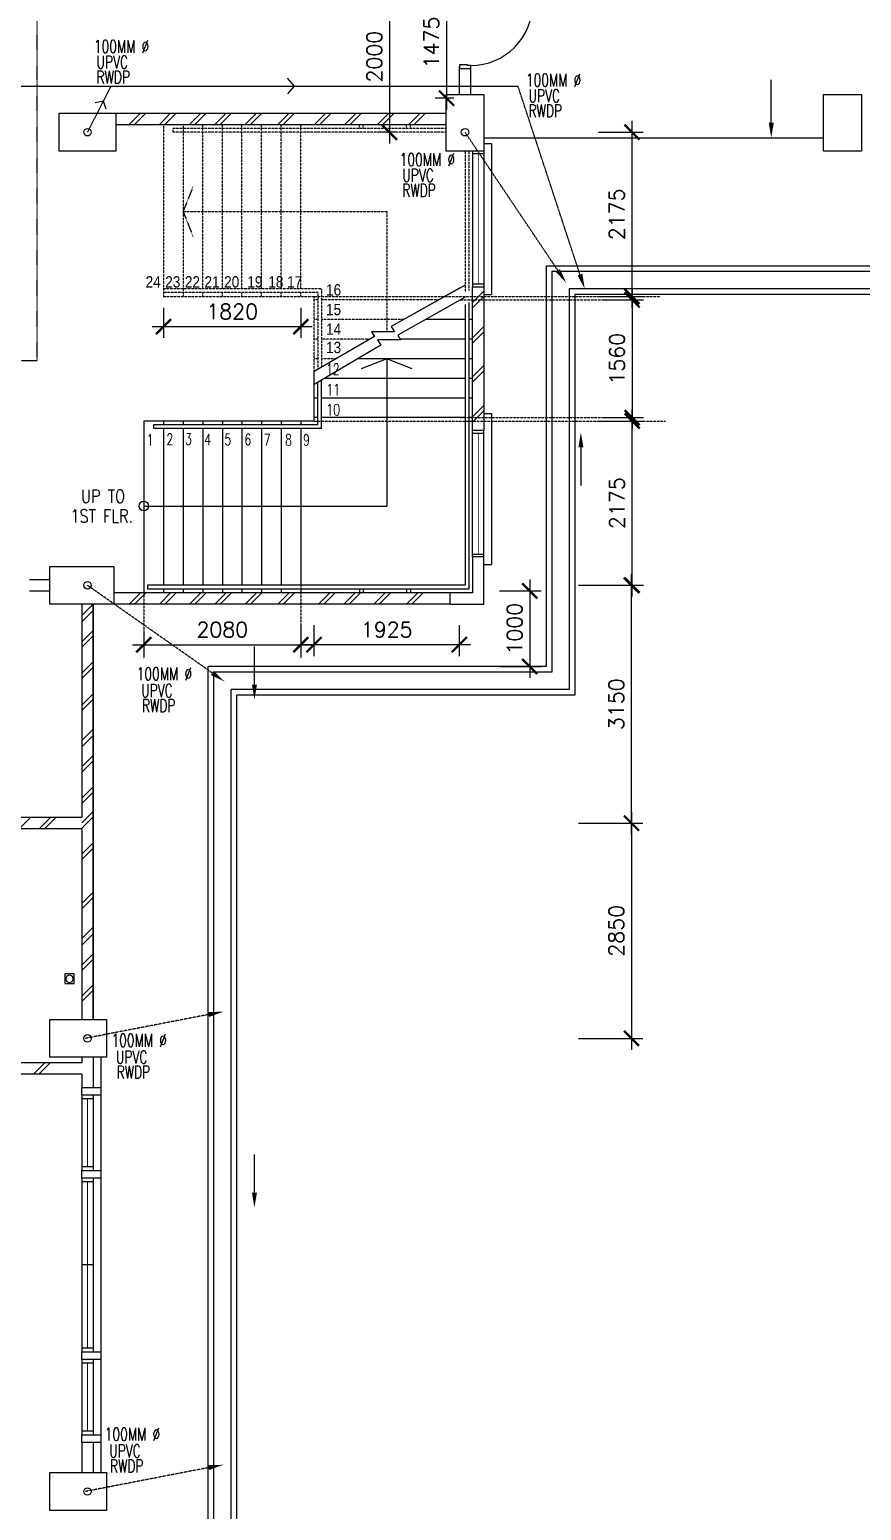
# Model space of a CAD drawing. Header units: feet. Extents: x 1463649 to 2957709, y -1501070 to -681589.
# Drawn here: x 1504450 to 1515467, y -802674 to -783066 of the extents above; entities that cross this region are included whole.
import ezdxf

# ---------------------------------------------------------------- set-up
doc = ezdxf.new("R2010")
doc.units = ezdxf.units.FT
doc.header["$LTSCALE"] = 13
doc.header["$MEASUREMENT"] = 0
for name, pattern in [('DASHDOT', [1, 0.5, -0.25, 0, -0.25]), ('DASHED', [0.75, 0.5, -0.25]), ('DIVIDE', [1.25, 0.5, -0.25, 0, -0.25, 0, -0.25]), ('HIDDEN', [0.375, 0.25, -0.125])]:
    doc.linetypes.add(name, pattern=pattern)
doc.layers.get('0').update_dxf_attribs({"linetype": 'CONTINUOUS'})
for name, color, linetype in [('AR', 7, 'CONTINUOUS'), ('COL', 3, 'CONTINUOUS'), ('DIM', 7, 'CONTINUOUS'), ('DR', 7, 'CONTINUOUS'), ('DRAIN', 1, 'CONTINUOUS'), ('FIT', 5, 'CONTINUOUS'), ('H', 1, 'CONTINUOUS'), ('PIPE', 5, 'DIVIDE'), ('rail', 1, 'CONTINUOUS'), ('RWDP', 145, 'CONTINUOUS'), ('stair', 7, 'CONTINUOUS'), ('T25', 7, 'CONTINUOUS'), ('WALL', 2, 'CONTINUOUS'), ('WIN', 5, 'CONTINUOUS')]:
    doc.layers.add(name, color=color, linetype=linetype)
doc.styles.add('ROMANS', font='romans')
doc.styles.get("Standard").update_dxf_attribs({"font": 'ROMANS.SHX'})
doc.styles.add('style5', font='dotfont.shx')
doc.dimstyles.new('STANDARD$0', dxfattribs={"dimscale": 0, "dimtxt": 8, "dimasz": 6, "dimexe": 1, "dimexo": 1, "dimgap": 3, "dimtad": 1, "dimdec": 0, "dimlfac": -1, "dimrnd": 1, "dimzin": 0, "dimdsep": 46, "dimtxsty": 'Standard', "dimcen": 0, "dimclrd": 5, "dimclre": 250, "dimadec": 0, "dimazin": 0, "dimtfac": 1, "dimtdec": 4, "dimtofl": 0, "dimtmove": 0, "dimatfit": 3, "dimfxl": 1, "dimtolj": 1, "dimtzin": 0, "dimarcsym": 0})

# ---------------------------------------------------------------- blocks, each defined once
blk = doc.blocks.new('_ARCHTICK')
at = {"color": 0, "linetype": 'ByBlock', "const_width": 0.15}
blk.add_lwpolyline([(-0.5, -0.5), (0.5, 0.5)], dxfattribs=at)
blk = doc.blocks.new('*D106')
at = {"layer": 'DIM', "color": 7, "lineweight": -2, "transparency": 16777216}
for p, q in [((1509972, -782349), (1509972, -784124)), ((1510067, -782499), (1509822, -782499)), ((1510067, -783974), (1509822, -783974))]:
    blk.add_line(p, q, dxfattribs=at)
at = {"layer": 'DIM', "color": 7, "lineweight": -2, "transparency": 16777216, "xscale": 200, "yscale": 200, "zscale": 200}
for p, rotation in [((1509972, -782499), 90), ((1509972, -783974), 270)]:
    blk.add_blockref('_ARCHTICK', p, dxfattribs=dict(at, rotation=rotation))
at = {"layer": 'DIM', "color": 7, "transparency": 16777216, "insert": (1509772, -783237), "char_height": 200, "attachment_point": 5, "rotation": 90, "style": 'ROMANS'}
blk.add_mtext('\\A1;1475', dxfattribs=at)
blk = doc.blocks.new('*D115')
at = {"layer": 'DIM', "color": 7, "lineweight": -2, "transparency": 16777216}
for p, q in [((1512422, -793424), (1512422, -796574)), ((1511721, -793574), (1512572, -793574)), ((1511721, -796424), (1512572, -796424))]:
    blk.add_line(p, q, dxfattribs=at)
at = {"layer": 'DIM', "color": 7, "lineweight": -2, "transparency": 16777216, "xscale": 200, "yscale": 200, "zscale": 200}
for p, rotation in [((1512422, -793574), 90), ((1512422, -796424), 270)]:
    blk.add_blockref('_ARCHTICK', p, dxfattribs=dict(at, rotation=rotation))
at = {"layer": 'DIM', "color": 7, "transparency": 16777216, "insert": (1512222, -794999), "char_height": 200, "attachment_point": 5, "rotation": 90, "style": 'ROMANS'}
blk.add_mtext('\\A1;2850', dxfattribs=at)
blk = doc.blocks.new('*D117')
at = {"layer": 'DIM', "color": 7, "lineweight": -2, "transparency": 16777216}
for p, q in [((1512422, -793724), (1512422, -790274)), ((1511721, -790424), (1512572, -790424)), ((1511721, -793574), (1512572, -793574))]:
    blk.add_line(p, q, dxfattribs=at)
at = {"layer": 'DIM', "color": 7, "lineweight": -2, "transparency": 16777216, "xscale": 200, "yscale": 200, "zscale": 200}
for p, rotation in [((1512422, -790424), 90), ((1512422, -793574), 270)]:
    blk.add_blockref('_ARCHTICK', p, dxfattribs=dict(at, rotation=rotation))
at = {"layer": 'DIM', "color": 7, "transparency": 16777216, "insert": (1512222, -791999), "char_height": 200, "attachment_point": 5, "rotation": 90, "style": 'ROMANS'}
blk.add_mtext('\\A1;3150', dxfattribs=at)
blk = doc.blocks.new('*D122')
at = {"layer": 'DIM', "color": 7, "lineweight": -2, "transparency": 16777216}
for p, q in [((1509216, -782274), (1509216, -784574)), ((1509311, -782424), (1509066, -782424)), ((1509311, -784424), (1509066, -784424))]:
    blk.add_line(p, q, dxfattribs=at)
at = {"layer": 'DIM', "color": 7, "lineweight": -2, "transparency": 16777216, "xscale": 200, "yscale": 200, "zscale": 200}
for p, rotation in [((1509216, -782424), 90), ((1509216, -784424), 270)]:
    blk.add_blockref('_ARCHTICK', p, dxfattribs=dict(at, rotation=rotation))
at = {"layer": 'DIM', "color": 7, "transparency": 16777216, "insert": (1509016, -783424), "char_height": 200, "attachment_point": 5, "rotation": 90, "style": 'ROMANS'}
blk.add_mtext('\\A1;2000', dxfattribs=at)
blk = doc.blocks.new('*D217')
at = {"layer": 'DIM', "color": 7, "lineweight": -2, "transparency": 16777216}
for p, q in [((1508217, -790953), (1508217, -791361)), ((1510142, -790953), (1510142, -791361)), ((1510292, -791211), (1508067, -791211))]:
    blk.add_line(p, q, dxfattribs=at)
at = {"layer": 'DIM', "color": 7, "lineweight": -2, "transparency": 16777216, "xscale": 200, "yscale": 200, "zscale": 200, "rotation": 180}
blk.add_blockref('_ARCHTICK', (1508217, -791211), dxfattribs=at)
at = {"layer": 'DIM', "color": 7, "lineweight": -2, "transparency": 16777216, "xscale": 200, "yscale": 200, "zscale": 200}
blk.add_blockref('_ARCHTICK', (1510142, -791211), dxfattribs=at)
at = {"layer": 'DIM', "color": 7, "transparency": 16777216, "insert": (1509180, -791011), "char_height": 200, "attachment_point": 5, "style": 'ROMANS'}
blk.add_mtext('\\A1;1925', dxfattribs=at)
blk = doc.blocks.new('*D218')
at = {"layer": 'DIM', "color": 7, "lineweight": -2, "transparency": 16777216}
for p, q in [((1508043, -790960), (1508043, -791361)), ((1505963, -791026), (1505963, -791361)), ((1505813, -791211), (1508193, -791211))]:
    blk.add_line(p, q, dxfattribs=at)
at = {"layer": 'DIM', "color": 7, "lineweight": -2, "transparency": 16777216, "xscale": 200, "yscale": 200, "zscale": 200, "rotation": 180}
blk.add_blockref('_ARCHTICK', (1505963, -791211), dxfattribs=at)
at = {"layer": 'DIM', "color": 7, "lineweight": -2, "transparency": 16777216, "xscale": 200, "yscale": 200, "zscale": 200}
blk.add_blockref('_ARCHTICK', (1508043, -791211), dxfattribs=at)
at = {"layer": 'DIM', "color": 7, "transparency": 16777216, "insert": (1507003, -791011), "char_height": 200, "attachment_point": 5, "style": 'ROMANS'}
blk.add_mtext('\\A1;2080', dxfattribs=at)
blk = doc.blocks.new('*D219')
at = {"layer": 'DIM', "color": 7, "lineweight": -2, "transparency": 16777216}
for p, q in [((1506223, -786749), (1506223, -787149)), ((1508043, -786749), (1508043, -787149)), ((1506073, -786999), (1508193, -786999))]:
    blk.add_line(p, q, dxfattribs=at)
at = {"layer": 'DIM', "color": 7, "lineweight": -2, "transparency": 16777216, "xscale": 200, "yscale": 200, "zscale": 200, "rotation": 180}
blk.add_blockref('_ARCHTICK', (1506223, -786999), dxfattribs=at)
at = {"layer": 'DIM', "color": 7, "lineweight": -2, "transparency": 16777216, "xscale": 200, "yscale": 200, "zscale": 200}
blk.add_blockref('_ARCHTICK', (1508043, -786999), dxfattribs=at)
at = {"layer": 'DIM', "color": 7, "transparency": 16777216, "insert": (1507133, -786799), "char_height": 200, "attachment_point": 5, "style": 'ROMANS'}
blk.add_mtext('\\A1;1820', dxfattribs=at)
blk = doc.blocks.new('*D220')
at = {"layer": 'DIM', "color": 7, "lineweight": -2, "transparency": 16777216}
for p, q in [((1512428, -784274), (1512428, -786749)), ((1511987, -784424), (1512578, -784424)), ((1511987, -786599), (1512578, -786599))]:
    blk.add_line(p, q, dxfattribs=at)
at = {"layer": 'DIM', "color": 7, "lineweight": -2, "transparency": 16777216, "xscale": 200, "yscale": 200, "zscale": 200}
for p, rotation in [((1512428, -784424), 90), ((1512428, -786599), 270)]:
    blk.add_blockref('_ARCHTICK', p, dxfattribs=dict(at, rotation=rotation))
at = {"layer": 'DIM', "color": 7, "transparency": 16777216, "insert": (1512228, -785512), "char_height": 200, "attachment_point": 5, "rotation": 90, "style": 'ROMANS'}
blk.add_mtext('\\A1;2175', dxfattribs=at)
blk = doc.blocks.new('*D221')
at = {"layer": 'DIM', "color": 7, "lineweight": -2, "transparency": 16777216}
for p, q in [((1511990, -788249), (1512581, -788249)), ((1512431, -790574), (1512431, -788099)), ((1511990, -790424), (1512581, -790424))]:
    blk.add_line(p, q, dxfattribs=at)
at = {"layer": 'DIM', "color": 7, "lineweight": -2, "transparency": 16777216, "xscale": 200, "yscale": 200, "zscale": 200}
for p, rotation in [((1512431, -788249), 90), ((1512431, -790424), 270)]:
    blk.add_blockref('_ARCHTICK', p, dxfattribs=dict(at, rotation=rotation))
at = {"layer": 'DIM', "color": 7, "transparency": 16777216, "insert": (1512231, -789337), "char_height": 200, "attachment_point": 5, "rotation": 90, "style": 'ROMANS'}
blk.add_mtext('\\A1;2175', dxfattribs=at)
blk = doc.blocks.new('*D222')
at = {"layer": 'DIM', "color": 7, "lineweight": -2, "transparency": 16777216}
for p, q in [((1512055, -786644), (1512581, -786644)), ((1512431, -786494), (1512431, -788354)), ((1512055, -788204), (1512581, -788204))]:
    blk.add_line(p, q, dxfattribs=at)
at = {"layer": 'DIM', "color": 7, "lineweight": -2, "transparency": 16777216, "xscale": 200, "yscale": 200, "zscale": 200}
for p, rotation in [((1512431, -786644), 90), ((1512431, -788204), 270)]:
    blk.add_blockref('_ARCHTICK', p, dxfattribs=dict(at, rotation=rotation))
at = {"layer": 'DIM', "color": 7, "transparency": 16777216, "insert": (1512231, -787424), "char_height": 200, "attachment_point": 5, "rotation": 90, "style": 'ROMANS'}
blk.add_mtext('\\A1;1560', dxfattribs=at)
blk = doc.blocks.new('*D234')
at = {"layer": 'DIM', "color": 7, "linetype": 'Continuous', "lineweight": -2, "transparency": 16777216}
for p, q in [((1511074, -790349), (1511074, -791649)), ((1510672, -790499), (1511224, -790499)), ((1510672, -791499), (1511224, -791499))]:
    blk.add_line(p, q, dxfattribs=at)
at = {"layer": 'DIM', "color": 7, "linetype": 'Continuous', "lineweight": -2, "transparency": 16777216, "xscale": 200, "yscale": 200, "zscale": 200}
for p, rotation in [((1511074, -790499), 90), ((1511074, -791499), 270)]:
    blk.add_blockref('_ARCHTICK', p, dxfattribs=dict(at, rotation=rotation))
at = {"layer": 'DIM', "color": 7, "linetype": 'Continuous', "transparency": 16777216, "insert": (1510874, -790999), "char_height": 200, "attachment_point": 5, "rotation": 90, "style": 'ROMANS'}
blk.add_mtext('\\A1;1000', dxfattribs=at)
blk = doc.blocks.new('DR-900-B')
at = {"layer": 'DR'}
for p, q in [((0, 900), (-150, 900)), ((-150, 900), (-150, 860)), ((-150, 860), (-110, 860)), ((-110, 860), (-110, 850)), ((-110, 850), (0, 850)), ((0, 850), (0, 900)), ((-150, 40), (-970, 40)), ((-969, 80), (-150, 80)), ((-150, 80), (-150, 40)), ((-150, 40), (-110, 40)), ((-150, 0), (-150, 40)), ((0, 0), (-150, 0)), ((-110, 50), (0, 50)), ((-110, 40), (-110, 50)), ((0, 50), (0, 0))]:
    blk.add_line(p, q, dxfattribs=at)
blk.add_arc((-150, 40), 820, 90, 180, dxfattribs=at)
blk = doc.blocks.new('100FT')
at = {"layer": 'PIPE', "linetype": 'Continuous'}
blk.add_circle((0, 0), 50, dxfattribs=at)
blk = doc.blocks.new('A$C7CE3714C')
at = {"layer": 'FIT'}
blk.add_lwpolyline([(0, 0), (126, 0), (126, 126), (0, 126)], close=True, dxfattribs=at)
at = {"layer": 'FIT', "xscale": -1}
blk.add_blockref('100FT', (63, 66), dxfattribs=at)

msp = doc.modelspace()

# ---------------------------------------------------------------- linework, layer by layer
at = {"color": 0}
for p, q in [((1510467.2, -784499.1), (1514967.2, -784499.1)), ((1509180.7, -787424.1), (1509180.7, -789374.1)), ((1505292.2, -796174.1), (1505292.2, -790674.1)), ((1505392.2, -796674.1), (1505392.2, -802174.1))]:
    msp.add_line(p, q, dxfattribs=at)
at = {"layer": 'AR', "color": 0, "linetype": 'DASHDOT'}
msp.add_lwpolyline([(1499550.8, -793349.1), (1499550.8, -787449.1), (1504550.8, -787449.1), (1504550.8, -780749.2)], dxfattribs=at)
at = {"layer": 'COL', "color": 0}
for points in [[(1509967.2, -783924.1), (1510467.2, -783924.1), (1510467.2, -784674.1), (1509967.2, -784674.1)], [(1514967.2, -783924.1), (1515467.2, -783924.1), (1515467.2, -784674.1), (1514967.2, -784674.1)], [(1504842.2, -784174.1), (1505592.2, -784174.1), (1505592.2, -784674.1), (1504842.2, -784674.1)], [(1504717.2, -790174.1), (1505567.2, -790174.1), (1505567.2, -790674.1), (1504717.2, -790674.1)], [(1504717.2, -796174.1), (1505467.2, -796174.1), (1505467.2, -796674.1), (1504717.2, -796674.1)], [(1504717.2, -802174.1), (1505467.2, -802174.1), (1505467.2, -802674.1), (1504717.2, -802674.1)]]:
    msp.add_lwpolyline(points, close=True, dxfattribs=at)
msp.add_lwpolyline([(1510317.2, -790049.1), (1510317.2, -790524.1), (1510017.2, -790524.1), (1510017.2, -790674.1), (1510467.2, -790674.1), (1510467.2, -790049.1), (1510317.2, -790049.1)], dxfattribs=at)
at = {"layer": 'DIM', "color": 0}
msp.add_line((1514273.4, -784299.1), (1514273.4, -783729.1), dxfattribs=at)
at = {"layer": 'DIM', "color": 0, "linetype": 'HIDDEN'}
for p, q in [((1505963.2, -790349.1), (1505963.2, -791393.9)), ((1508043.2, -790349.1), (1508043.2, -791393.9))]:
    msp.add_line(p, q, dxfattribs=at)
at = {"layer": 'DIM', "color": 0}
msp.add_solid([(1514306.7, -784299.1), (1514240, -784299.1), (1514273.4, -784499.1)], dxfattribs=at)
at = {"layer": 'DRAIN', "color": 0}
for p, q in [((1511292.2, -786194.1), (1511292.2, -791499.1)), ((1511292.2, -786194.1), (1540467.2, -786194.1)), ((1511367.2, -786269.1), (1511367.2, -791574.1)), ((1540392.2, -786269.1), (1511367.2, -786269.1)), ((1511597.2, -786499.1), (1511597.2, -791804.1)), ((1540392.2, -786499.1), (1511597.2, -786499.1)), ((1511672.2, -786574.1), (1511672.2, -791879.1)), ((1540467.2, -786574.1), (1511672.2, -786574.1)), ((1506817.2, -818424.1), (1506817.2, -791499.1)), ((1511292.2, -791499.1), (1506817.2, -791499.1)), ((1506892.2, -818349.1), (1506892.2, -791574.1)), ((1511367.2, -791574.1), (1506892.2, -791574.1)), ((1507122.2, -818349.1), (1507122.2, -791804.1)), ((1511597.2, -791804.1), (1507122.2, -791804.1)), ((1507197.2, -818424.1), (1507197.2, -791879.1)), ((1511672.2, -791879.1), (1507197.2, -791879.1))]:
    msp.add_line(p, q, dxfattribs=at)
for points in [[(1511752.2, -788599), (1511752.2, -789102.5)], [(1507428.3, -791738.1), (1507428.3, -791234.6)], [(1507428.3, -798464.9), (1507428.3, -797961.3)]]:
    msp.add_lwpolyline(points, dxfattribs=at)
for points in [[(1511718.9, -788599), (1511752.2, -788399), (1511785.6, -788599)], [(1507461.7, -791738.1), (1507428.3, -791938.1), (1507395, -791738.1)], [(1507461.7, -798464.9), (1507428.3, -798664.9), (1507395, -798464.9)]]:
    msp.add_solid(points, dxfattribs=at)
at = {"layer": 'H', "color": 0}
for p, q in [((1505920.7, -784174.1), (1505770.7, -784324.1)), ((1505991.4, -784174.1), (1505841.4, -784324.1)), ((1506318.7, -784174.1), (1506168.7, -784324.1)), ((1506389.4, -784174.1), (1506239.4, -784324.1)), ((1506719.5, -784174.1), (1506569.5, -784324.1)), ((1506790.2, -784174.1), (1506640.2, -784324.1)), ((1507054.7, -784174.1), (1506904.7, -784324.1)), ((1507125.4, -784174.1), (1506975.4, -784324.1)), ((1507455.5, -784174.1), (1507305.5, -784324.1)), ((1507526.2, -784174.1), (1507376.2, -784324.1)), ((1507886.5, -784174.1), (1507736.5, -784324.1)), ((1507957.2, -784174.1), (1507807.2, -784324.1)), ((1508375.7, -784174.1), (1508225.7, -784324.1)), ((1508446.4, -784174.1), (1508296.4, -784324.1)), ((1508776.5, -784174.1), (1508626.5, -784324.1)), ((1508847.2, -784174.1), (1508697.2, -784324.1)), ((1509207.5, -784174.1), (1509057.5, -784324.1)), ((1509278.2, -784174.1), (1509128.2, -784324.1)), ((1509621.5, -784174.1), (1509471.5, -784324.1)), ((1509692.2, -784174.1), (1509542.2, -784324.1)), ((1510467.2, -786528.4), (1510317.2, -786678.4)), ((1510467.2, -786599.1), (1510317.2, -786749.1)), ((1510467.2, -786997.4), (1510317.2, -787147.4)), ((1510467.2, -787068.1), (1510317.2, -787218.1)), ((1510467.2, -787512.4), (1510317.2, -787662.4)), ((1510467.2, -787583.1), (1510317.2, -787733.1)), ((1510467.2, -788042.4), (1510317.2, -788192.4)), ((1510467.2, -788113.1), (1510317.2, -788263.1)), ((1505920.7, -790524.1), (1505770.7, -790674.1)), ((1505991.4, -790524.1), (1505841.4, -790674.1)), ((1506318.7, -790524.1), (1506168.7, -790674.1)), ((1506389.4, -790524.1), (1506239.4, -790674.1)), ((1506719.5, -790524.1), (1506569.5, -790674.1)), ((1506790.2, -790524.1), (1506640.2, -790674.1)), ((1507054.7, -790524.1), (1506904.7, -790674.1)), ((1507125.4, -790524.1), (1506975.4, -790674.1)), ((1507455.5, -790524.1), (1507305.5, -790674.1)), ((1507526.2, -790524.1), (1507376.2, -790674.1)), ((1507886.5, -790524.1), (1507736.5, -790674.1)), ((1507957.2, -790524.1), (1507807.2, -790674.1)), ((1508425.3, -790524.1), (1508275.3, -790674.1)), ((1508496, -790524.1), (1508346, -790674.1)), ((1508760.5, -790524.1), (1508610.5, -790674.1)), ((1508831.2, -790524.1), (1508681.2, -790674.1)), ((1509161.3, -790524.1), (1509011.3, -790674.1)), ((1509232, -790524.1), (1509082, -790674.1)), ((1509592.3, -790524.1), (1509442.3, -790674.1)), ((1509663, -790524.1), (1509513, -790674.1)), ((1505142.2, -790824.1), (1505292.2, -790674.1)), ((1505142.2, -790909.7), (1505292.2, -790759.7)), ((1505142.2, -791173.3), (1505292.2, -791023.3)), ((1505142.2, -791244), (1505292.2, -791094)), ((1505142.2, -791587.2), (1505292.2, -791437.2)), ((1505142.2, -791657.9), (1505292.2, -791507.9)), ((1505142.2, -792013.2), (1505292.2, -791863.2)), ((1505142.2, -792083.9), (1505292.2, -791933.9)), ((1505142.2, -792478.6), (1505292.2, -792328.6)), ((1505142.2, -792564.1), (1505292.2, -792414.1)), ((1505142.2, -792827.7), (1505292.2, -792677.7)), ((1505142.2, -792898.4), (1505292.2, -792748.4)), ((1505142.2, -793241.7), (1505292.2, -793091.7)), ((1505142.2, -793312.4), (1505292.2, -793162.4)), ((1504462.9, -793499.1), (1504312.9, -793649.1)), ((1504727.3, -793499.1), (1504577.3, -793649.1)), ((1504798, -793499.1), (1504648, -793649.1)), ((1505142.2, -793568.8), (1505292.2, -793418.8)), ((1505142.2, -793639.5), (1505292.2, -793489.5)), ((1505142.2, -793982.7), (1505292.2, -793832.7)), ((1505142.2, -794053.4), (1505292.2, -793903.4)), ((1505142.2, -794637.7), (1505292.2, -794487.7)), ((1505142.2, -794708.4), (1505292.2, -794558.4)), ((1505142.2, -795103), (1505292.2, -794953)), ((1505142.2, -795188.6), (1505292.2, -795038.6)), ((1505142.2, -795452.2), (1505292.2, -795302.2)), ((1505142.2, -795522.9), (1505292.2, -795372.9)), ((1505142.2, -795866.1), (1505292.2, -795716.1)), ((1505142.2, -795936.8), (1505292.2, -795786.8)), ((1504651.3, -796749.1), (1504501.3, -796899.1)), ((1504722, -796749.1), (1504572, -796899.1))]:
    msp.add_line(p, q, dxfattribs=at)
at = {"layer": 'rail', "color": 0}
for p, q in [((1510268.2, -786679.7), (1510268.2, -790474.1)), ((1510218.2, -786707.8), (1510218.2, -790424.1)), ((1508268.2, -788299.1), (1508268.2, -787734)), ((1508318.2, -788349.1), (1508318.2, -787704.7)), ((1508268.2, -788299.1), (1506093.2, -788299.1)), ((1506093.2, -788299.1), (1506093.2, -788349.1)), ((1508318.2, -788349.1), (1506093.2, -788349.1)), ((1510218.2, -790424.1), (1506013.2, -790424.1)), ((1506013.2, -790427), (1506013.2, -790477)), ((1510268.2, -790474.1), (1506013.2, -790474.1)), ((1508818.2, -790474.1), (1508818.2, -790524.1)), ((1508868.2, -790474.1), (1508868.2, -790524.1)), ((1509443.2, -790474.1), (1509443.2, -790524.1)), ((1509493.2, -790474.1), (1509493.2, -790524.1))]:
    msp.add_line(p, q, dxfattribs=at)
at = {"layer": 'RWDP', "color": 0, "linetype": 'DASHED'}
for p, q in [((1495530.2, -783816.2), (1510919.6, -783816.2)), ((1505217.2, -784424.1), (1505530.2, -783816.2)), ((1511740.2, -786309.1), (1510919.6, -783816.2)), ((1511446.9, -786254.9), (1510217.2, -784424.1))]:
    msp.add_line(p, q, dxfattribs=at)
at = {"layer": 'RWDP', "color": 0, "linetype": 'HIDDEN'}
for p, q in [((1506870.3, -791585.1), (1505217.2, -790424.1)), ((1506820.6, -796108), (1505185.9, -796424.1)), ((1506820.6, -802108), (1505185.9, -802424.1))]:
    msp.add_line(p, q, dxfattribs=at)
at = {"layer": 'RWDP', "color": 0, "linetype": 'Continuous'}
for points in [[(1507869.6, -783918.3), (1507959.6, -783816.2), (1507867.9, -783709.8)], [(1505463.2, -784117.9), (1505427.9, -784015), (1505317.6, -784036.5)]]:
    msp.add_lwpolyline(points, dxfattribs=at)
for centre in [(1505217.2, -784424.1), (1510217.2, -784424.1)]:
    msp.add_circle(centre, 50, dxfattribs=at)
at = {"layer": 'RWDP', "color": 0}
for centre in [(1505217.2, -790424.1), (1505217.2, -796424.1), (1505217.2, -802424.1)]:
    msp.add_circle(centre, 50, dxfattribs=at)
at = {"layer": 'RWDP', "color": 0, "linetype": 'HIDDEN'}
for points in [[(1511474.6, -786236.3), (1511419.2, -786273.5), (1511558.4, -786420.9)], [(1506889.5, -791557.8), (1506851.2, -791612.3), (1507034, -791700)], [(1506814.3, -796075.2), (1506827, -796140.7), (1507017, -796070)], [(1506814.3, -802075.2), (1506827, -802140.7), (1507017, -802070)]]:
    msp.add_solid(points, dxfattribs=at)
at = {"layer": 'RWDP', "color": 0, "linetype": 'DASHED'}
msp.add_solid([(1511771.9, -786298.7), (1511708.6, -786319.6), (1511802.8, -786499.1)], dxfattribs=at)
at = {"layer": 'stair', "color": 0, "linetype": 'HIDDEN'}
for p, q in [((1506223.2, -784324.1), (1506223.2, -786599.1)), ((1506483.2, -784324.1), (1506483.2, -786599.1)), ((1506743.2, -786499.1), (1506743.2, -784324.1)), ((1506743.2, -784374.1), (1506743.2, -784324.1)), ((1507003.2, -786499.1), (1507003.2, -784324.1)), ((1507003.2, -784374.1), (1507003.2, -784324.1)), ((1507263.2, -786499.1), (1507263.2, -784324.1)), ((1507263.2, -784374.1), (1507263.2, -784324.1)), ((1507523.2, -786499.1), (1507523.2, -784324.1)), ((1507523.2, -784374.1), (1507523.2, -784324.1)), ((1507783.2, -786499.1), (1507783.2, -784324.1)), ((1507783.2, -784374.1), (1507783.2, -784324.1)), ((1508043.2, -786499.1), (1508043.2, -784324.1)), ((1508043.2, -784374.1), (1508043.2, -784324.1)), ((1508818.2, -784374.1), (1508818.2, -784324.1)), ((1508868.2, -784374.1), (1508868.2, -784324.1)), ((1509443.2, -784374.1), (1509443.2, -784324.1)), ((1509493.2, -784374.1), (1509493.2, -784324.1)), ((1506353.2, -784424.1), (1506353.2, -784374.1)), ((1509967.2, -784374.1), (1506353.2, -784374.1)), ((1509967.2, -784424.1), (1506353.2, -784424.1)), ((1510218.2, -784674.1), (1510218.2, -786546.6)), ((1510268.2, -784674.1), (1510268.2, -786518.4)), ((1506483.2, -785474.1), (1509180.7, -785474.1)), ((1509180.7, -785474.1), (1509180.7, -787066.3)), ((1508318.2, -786499.1), (1506223.2, -786499.1)), ((1508268.2, -786549.1), (1506223.2, -786549.1)), ((1506223.2, -786599.1), (1508218.2, -786599.1)), ((1506743.2, -786599.1), (1506743.2, -786549.1)), ((1507003.2, -786599.1), (1507003.2, -786549.1)), ((1507263.2, -786599.1), (1507263.2, -786549.1)), ((1507523.2, -786599.1), (1507523.2, -786549.1)), ((1507783.2, -786599.1), (1507783.2, -786549.1)), ((1508043.2, -786599.1), (1508043.2, -786549.1)), ((1508268.2, -786644.1), (1508217.2, -786644.1)), ((1508218.2, -787593.1), (1508218.2, -786599.1)), ((1508218.2, -786599.1), (1512806, -786599.1)), ((1508268.2, -786549.1), (1508268.2, -787564.2)), ((1508318.2, -786499.1), (1508318.2, -787535.3)), ((1509869.8, -786644.1), (1508318.2, -786644.1)), ((1510142.2, -786644.1), (1512413.5, -786644.1)), ((1508268.2, -786904.1), (1508217.2, -786904.1)), ((1509407.6, -786904.1), (1508318.2, -786904.1)), ((1508268.2, -787164.1), (1508217.2, -787164.1)), ((1508960.8, -787164.1), (1508318.2, -787164.1)), ((1508268.2, -787424.1), (1508217.2, -787424.1)), ((1508510.7, -787424.1), (1508318.2, -787424.1)), ((1507483.2, -788249.1), (1506923.2, -788249.1)), ((1508218.2, -788249.1), (1512870.5, -788249.1)), ((1510142.2, -788204.1), (1512413.5, -788204.1))]:
    msp.add_line(p, q, dxfattribs=at)
at = {"layer": 'stair', "color": 0, "linetype": 'Continuous'}
for p, q in [((1510467.2, -784574.1), (1510567.2, -784574.1)), ((1510567.2, -784574.1), (1510567.2, -786574.1)), ((1510467.2, -786574.1), (1510567.2, -786574.1)), ((1510467.2, -788149.1), (1510567.2, -788149.1)), ((1510567.2, -788149.1), (1510567.2, -790149.1)), ((1510467.2, -790149.1), (1510567.2, -790149.1))]:
    msp.add_line(p, q, dxfattribs=at)
at = {"layer": 'stair', "color": 0}
for p, q in [((1510218.2, -786904.1), (1509693.9, -786904.1)), ((1510317.2, -786904.1), (1510268.2, -786904.1)), ((1510218.2, -787164.1), (1509357.9, -787164.1)), ((1510317.2, -787164.1), (1510268.2, -787164.1)), ((1510218.2, -787424.1), (1508796.3, -787424.1)), ((1510317.2, -787424.1), (1510268.2, -787424.1)), ((1508218.2, -788249.1), (1508218.2, -787593.1)), ((1510218.2, -787684.1), (1508353.3, -787684.1)), ((1510317.2, -787684.1), (1510268.2, -787684.1)), ((1508268.2, -787944.1), (1508217.2, -787944.1)), ((1510218.2, -787944.1), (1508318.2, -787944.1)), ((1510317.2, -787944.1), (1510268.2, -787944.1)), ((1505963.2, -788249.1), (1505963.2, -790524.1)), ((1508043.2, -788249.1), (1505963.2, -788249.1)), ((1506223.2, -788249.1), (1506223.2, -788299.1)), ((1508218.2, -788249.1), (1506483.2, -788249.1)), ((1506483.2, -788249.1), (1506483.2, -788299.1)), ((1506743.2, -788249.1), (1506743.2, -788299.1)), ((1507003.2, -788249.1), (1507003.2, -788299.1)), ((1507263.2, -788249.1), (1507263.2, -788299.1)), ((1507523.2, -788249.1), (1507523.2, -788299.1)), ((1507783.2, -788249.1), (1507783.2, -788299.1)), ((1508043.2, -788249.1), (1508043.2, -788299.1)), ((1508268.2, -788204.1), (1508217.2, -788204.1)), ((1510218.2, -788204.1), (1508318.2, -788204.1)), ((1510317.2, -788204.1), (1510268.2, -788204.1)), ((1506223.2, -788349.1), (1506223.2, -790424.1)), ((1506483.2, -788349.1), (1506483.2, -790424.1)), ((1506743.2, -788349.1), (1506743.2, -790424.1)), ((1507003.2, -788349.1), (1507003.2, -790424.1)), ((1507263.2, -788349.1), (1507263.2, -790424.1)), ((1507523.2, -788349.1), (1507523.2, -790424.1)), ((1507783.2, -788349.1), (1507783.2, -790424.1)), ((1508043.2, -788349.1), (1508043.2, -790424.1)), ((1505963.2, -789374.1), (1509180.7, -789374.1)), ((1506223.2, -790474.1), (1506223.2, -790524.1)), ((1506483.2, -790474.1), (1506483.2, -790524.1)), ((1506743.2, -790474.1), (1506743.2, -790524.1)), ((1507003.2, -790474.1), (1507003.2, -790524.1)), ((1507263.2, -790474.1), (1507263.2, -790524.1)), ((1507523.2, -790474.1), (1507523.2, -790524.1)), ((1507783.2, -790474.1), (1507783.2, -790524.1)), ((1508043.2, -790474.1), (1508043.2, -790524.1))]:
    msp.add_line(p, q, dxfattribs=at)
at = {"layer": 'stair', "color": 0, "linetype": 'HIDDEN'}
msp.add_lwpolyline([(1506618, -785137), (1506483.2, -785474.1), (1506618, -785811.2)], dxfattribs=at)
at = {"layer": 'stair', "color": 0}
for points in [[(1510218.2, -786448.1), (1509240.6, -786998), (1509283.3, -787069.4), (1508980.4, -787069.4), (1509017.4, -787131.4), (1508218.2, -787593.1)], [(1510217.2, -786610.1), (1509326.1, -787110.8), (1509363.1, -787172.8), (1509060.2, -787172.8)], [(1510143.2, -786490.3), (1509240.6, -786998), (1509283.3, -787069.4)], [(1508980.4, -787069.4), (1509017.4, -787131.4), (1508218.2, -787593.1)], [(1509060.2, -787172.8), (1509060.2, -787172.8), (1509102.9, -787244.2), (1508218.2, -787763.4)]]:
    msp.add_lwpolyline(points, dxfattribs=at)
at = {"layer": 'stair', "color": 0, "linetype": 'Continuous'}
msp.add_lwpolyline([(1509517.8, -787558.9), (1509180.7, -787424.1), (1508843.7, -787558.9)], dxfattribs=at)
msp.add_circle((1505963.2, -789374.1), 62.5, dxfattribs=at)
at = {"layer": 'WALL', "color": 0}
for p, q in [((1510142.2, -783924.1), (1510142.2, -783560.6)), ((1510142.2, -783580.8), (1510292.2, -783580.8)), ((1510292.2, -783924.1), (1510292.2, -783580.8)), ((1505592.2, -784174.1), (1509967.2, -784174.1)), ((1505592.2, -784324.1), (1509967.2, -784324.1)), ((1510467.2, -786474.1), (1510317.2, -786474.1)), ((1510317.2, -788374.1), (1510317.2, -786474.1)), ((1510467.2, -786474.1), (1510467.2, -788374.1)), ((1510467.2, -788374.1), (1510317.2, -788374.1)), ((1510017.2, -790524.1), (1505567.2, -790524.1)), ((1510017.2, -790674.1), (1505567.2, -790674.1)), ((1505142.2, -793499.1), (1498867.2, -793499.1)), ((1505142.2, -793649.1), (1495292.2, -793649.1)), ((1505142.2, -796674.1), (1505142.2, -796749.1)), ((1505292.2, -796674.1), (1505292.2, -797074.1)), ((1505142.2, -796749.1), (1495292.2, -796749.1)), ((1505142.2, -796899.1), (1495292.2, -796899.1)), ((1505142.2, -796899.1), (1505142.2, -797074.1)), ((1505142.2, -801774.1), (1505142.2, -802174.1)), ((1505292.2, -801774.1), (1505292.2, -802174.1))]:
    msp.add_line(p, q, dxfattribs=at)
at = {"layer": 'WALL', "color": 0, "linetype": 'Continuous'}
for p, q in [((1505142.2, -790674.1), (1505142.2, -793499.1)), ((1505292.2, -790674.1), (1505292.2, -796174.1)), ((1505142.2, -793649.1), (1505142.2, -796174.1))]:
    msp.add_line(p, q, dxfattribs=at)
for points in [[(1504450.5, -790349.1), (1504717.2, -790349.1)], [(1504450.5, -790499.1), (1504717.2, -790499.1)]]:
    msp.add_lwpolyline(points, dxfattribs=at)
at = {"layer": 'WALL', "color": 0}
for points in [[(1505392.2, -797174.1), (1505142.2, -797174.1), (1505142.2, -797074.1), (1505392.2, -797074.1)], [(1505392.2, -798274.1), (1505142.2, -798274.1), (1505142.2, -798174.1), (1505392.2, -798174.1)], [(1505392.2, -800674.1), (1505142.2, -800674.1), (1505142.2, -800574.1), (1505392.2, -800574.1)], [(1505392.2, -801774.1), (1505142.2, -801774.1), (1505142.2, -801674.1), (1505392.2, -801674.1)]]:
    msp.add_lwpolyline(points, close=True, dxfattribs=at)
at = {"layer": 'WIN', "color": 0}
for p, q in [((1510317.2, -784674.1), (1510317.2, -786474.1)), ((1510467.2, -784712.1), (1510317.2, -784712.1)), ((1510467.2, -784674.1), (1510467.2, -786474.1)), ((1510467.2, -786436.1), (1510317.2, -786436.1)), ((1510317.2, -790049.1), (1510317.2, -788374.1)), ((1510467.2, -788412.1), (1510317.2, -788412.1)), ((1510467.2, -790049.1), (1510467.2, -788374.1)), ((1505142.2, -797174.1), (1505142.2, -798174.1)), ((1505292.2, -797224.1), (1505142.2, -797224.1)), ((1505292.2, -797174.1), (1505292.2, -798174.1)), ((1505292.2, -798124.1), (1505142.2, -798124.1)), ((1505142.2, -798274.1), (1505142.2, -800574.1)), ((1505292.2, -798324.1), (1505142.2, -798324.1)), ((1505292.2, -798274.1), (1505292.2, -800574.1)), ((1505292.2, -799424.1), (1505142.2, -799424.1)), ((1505292.2, -800524.1), (1505142.2, -800524.1)), ((1505142.2, -800674.1), (1505142.2, -801674.1)), ((1505292.2, -800724.1), (1505142.2, -800724.1)), ((1505292.2, -800674.1), (1505292.2, -801674.1)), ((1505292.2, -801624.1), (1505142.2, -801624.1))]:
    msp.add_line(p, q, dxfattribs=at)
at = {"layer": 'WIN', "color": 0, "linetype": 'Continuous'}
msp.add_line((1510317.2, -790011.1), (1510467.2, -790011.1), dxfattribs=at)
at = {"layer": 'WIN', "color": 0, "const_width": 10, "flags": 128}
for points in [[(1510392.2, -784712.1), (1510392.2, -786436.1)], [(1510392.2, -790011.1), (1510392.2, -788412.1)], [(1505217.2, -798124.1), (1505217.2, -797224.1)], [(1505217.2, -798324.1), (1505217.2, -800524.1)], [(1505217.2, -800724.1), (1505217.2, -801624.1)]]:
    msp.add_lwpolyline(points, dxfattribs=at)

# ---------------------------------------------------------------- block references
at = {"layer": 'T25', "color": 0, "rotation": 180}
msp.add_blockref('A$C7CE3714C', (1505042.2, -795569.5), dxfattribs=at)
at = {"layer": 'WALL', "color": 0, "linetype": 'Continuous', "rotation": 180}
msp.add_blockref('DR-900-B', (1510142.2, -782680.8), dxfattribs=at)

# ---------------------------------------------------------------- texts
at = {"layer": 'RWDP', "color": 0, "style": 'ROMANS', "width": 0.7}
for s, p in [('100MM %%c', (1505300.8, -783373.6)), ('UPVC ', (1505335.8, -783581.6)), ('RWDP', (1505335.8, -783780.6)), ('100MM %%c', (1511022.8, -783819.6)), ('UPVC ', (1511057.8, -784027.6)), ('RWDP', (1511057.8, -784226.6)), ('100MM %%c', (1509351.8, -784871.6)), ('UPVC ', (1509386.8, -785079.6)), ('RWDP', (1509386.8, -785278.6)), ('100MM %%c', (1505868.8, -791681.6)), ('UPVC ', (1505927.5, -791903.6)), ('RWDP', (1505937.2, -792102.6)), ('100MM %%c', (1505534.2, -796534.8)), ('UPVC ', (1505592.9, -796756.8)), ('RWDP', (1505602.5, -796955.8)), ('100MM %%c', (1505445.8, -801750.6)), ('UPVC ', (1505504.5, -801972.6)), ('RWDP', (1505514.2, -802171.6))]:
    msp.add_text(s, height=170, dxfattribs=at).set_placement(p)
at = {"layer": 'stair', "color": 0, "linetype": 'Continuous'}
for s, height, style, width, p in [('24', 150, 'style5', 0.9, (1505986.6, -786481)), ('23', 150, 'style5', 0.9, (1506246.6, -786481)), ('22', 150, 'style5', 0.9, (1506506.6, -786481)), ('21', 150, 'style5', 0.9, (1506766.6, -786481)), ('20', 150, 'style5', 0.9, (1507026.6, -786481)), ('19', 150, 'style5', 0.9, (1507333.6, -786481)), ('18', 150, 'style5', 0.9, (1507611.6, -786481)), ('17', 150, 'style5', 0.9, (1507860.6, -786481)), ('16', 150, 'style5', 0.9, (1508376.3, -786587.3)), ('15', 150, 'style5', 0.9, (1508376.3, -786847.3)), ('14', 150, 'style5', 0.9, (1508376.3, -787107.3)), ('13', 150, 'style5', 0.9, (1508376.3, -787349.3)), ('12', 150, 'ROMANS', 0.7, (1508377.3, -787639)), ('11', 150, 'ROMANS', 0.7, (1508382.6, -787909)), ('10', 150, 'ROMANS', 0.7, (1508382.6, -788174)), ('1', 150, 'ROMANS', 0.7, (1506001.6, -788574.1)), ('2', 150, 'ROMANS', 0.7, (1506261.2, -788563.6)), ('3', 150, 'ROMANS', 0.7, (1506510.7, -788563.6)), ('4', 150, 'ROMANS', 0.7, (1506764.3, -788568.8)), ('5', 150, 'ROMANS', 0.7, (1507030.7, -788568.9)), ('6', 150, 'ROMANS', 0.7, (1507297.1, -788568.9)), ('7', 150, 'ROMANS', 0.7, (1507550.7, -788574.1)), ('8', 150, 'ROMANS', 0.7, (1507835, -788574.1)), ('9', 150, 'ROMANS', 0.7, (1508074, -788574.1)), ('UP TO', 175, 'ROMANS', 0.8, (1505132.6, -789333.2)), ('1ST FLR.', 175, 'ROMANS', 0.8, (1504992.7, -789594))]:
    msp.add_text(s, height=height, dxfattribs=dict(at, style=style, width=width)).set_placement(p)

# ---------------------------------------------------------------- dimensions: what is measured, and where the dimension line sits
at = {"layer": 'DIM', "color": 0}
for base, p1, p2, angle, picture, middle in [((1509216, -784424.1), (1509460.6, -782424.1), (1509460.6, -784424.1), 90, '*D122', (1509016, -783424.1)), ((1509972.5, -783974.1), (1510217.2, -782499.1), (1510217.2, -783974.1), 90, '*D106', (1509772.5, -783236.6)), ((1512428.5, -786599.1), (1511837.5, -784424.1), (1511837.5, -786599.1), 90, '*D220', (1512228.5, -785511.6)), ((1512430.7, -788249.1), (1511839.7, -790424.1), (1511839.7, -788249.1), 270, '*D221', (1512230.7, -789336.6))]:
    dim = msp.add_linear_dim(base=base, p1=p1, p2=p2, angle=angle, dimstyle='STANDARD$0', override={"dimscale": 100, "dimtxt": 2, "dimasz": 2, "dimexe": 1.5, "dimexo": 1.5, "dimgap": 1, "dimtxsty": 'ROMANS', "dimblk": 'ARCHTICK', "dimdle": 1.5, "dimclrd": 7, "dimclre": 7, "dimclrt": 7, "dimtdec": 0, "dimtmove": 2}, dxfattribs=at)
    dim.commit()
    dim.dimension.update_dxf_attribs({"geometry": picture, "text_midpoint": middle})
for base, p1, p2, picture, middle in [((1508043.2, -786998.7), (1506223.2, -786599.1), (1508043.2, -786599.1), '*D219', (1507133.2, -786798.7)), ((1508043.2, -791211.3), (1505963.2, -790876.4), (1508043.2, -790809.8), '*D218', (1507003.2, -791011.3)), ((1508217.2, -791211.3), (1510142.2, -790803), (1508217.2, -790803), '*D217', (1509179.7, -791011.3))]:
    dim = msp.add_linear_dim(base=base, p1=p1, p2=p2, dimstyle='STANDARD$0', override={"dimscale": 100, "dimtxt": 2, "dimasz": 2, "dimexe": 1.5, "dimexo": 1.5, "dimgap": 1, "dimtxsty": 'ROMANS', "dimblk": 'ARCHTICK', "dimdle": 1.5, "dimclrd": 7, "dimclre": 7, "dimclrt": 7, "dimtdec": 0, "dimtmove": 2}, dxfattribs=at)
    dim.commit()
    dim.dimension.update_dxf_attribs({"geometry": picture, "text_midpoint": middle})
for p1, p2, distance, picture, middle in [((1511905.4, -786644.1), (1511905.4, -788204.1), 525.3, '*D222', (1512230.7, -787424.1)), ((1511571.4, -793574.1), (1511571.4, -790424.1), -850.4, '*D117', (1512221.8, -791999.1)), ((1511571.4, -793574.1), (1511571.4, -796424.1), 850.4, '*D115', (1512221.8, -794999.1))]:
    dim = msp.add_aligned_dim(p1=p1, p2=p2, distance=distance, dimstyle='STANDARD$0', override={"dimscale": 100, "dimtxt": 2, "dimasz": 2, "dimexe": 1.5, "dimexo": 1.5, "dimgap": 1, "dimtxsty": 'ROMANS', "dimblk": 'ARCHTICK', "dimdle": 1.5, "dimclrd": 7, "dimclre": 7, "dimclrt": 7, "dimtdec": 0, "dimtmove": 2}, dxfattribs=at)
    dim.commit()
    dim.dimension.update_dxf_attribs({"geometry": picture, "text_midpoint": middle})
at = {"layer": 'DIM', "color": 0, "linetype": 'Continuous'}
dim = msp.add_linear_dim(base=(1511073.5, -791499.1), p1=(1510522.2, -790499.1), p2=(1510522.2, -791499.1), angle=90, dimstyle='STANDARD$0', override={"dimscale": 100, "dimtxt": 2, "dimasz": 2, "dimexe": 1.5, "dimexo": 1.5, "dimgap": 1, "dimtxsty": 'ROMANS', "dimblk": 'ARCHTICK', "dimdle": 1.5, "dimclrd": 7, "dimclre": 7, "dimclrt": 7, "dimtdec": 0, "dimtmove": 2}, dxfattribs=at)
dim.commit()
dim.dimension.update_dxf_attribs({"geometry": '*D234', "text_midpoint": (1510873.5, -790999.1)})

doc.saveas('drawing.dxf')
